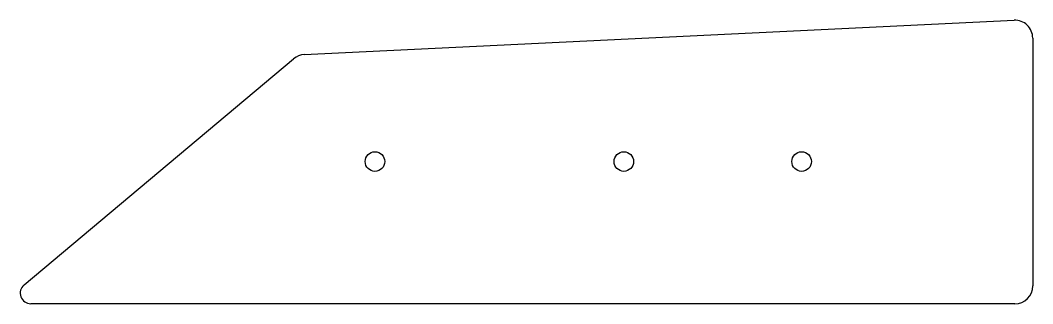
# Model space of a CAD drawing. Header units: millimetres. Extents: x -285 to 0, y 0 to 80.
import ezdxf

# ---------------------------------------------------------------- set-up
doc = ezdxf.new("R2010")
doc.units = ezdxf.units.MM

msp = doc.modelspace()

# ---------------------------------------------------------------- linework, layer by layer
at = {"color": 7, "linetype": 'Continuous', "lineweight": 25}
for p, q in [((-204.9, 70.08), (-5.24, 79.75)), ((0, 74.75), (0, 5)), ((-283.69, 5.3), (-207.87, 68.92)), ((-5, 0), (-281.76, 0))]:
    msp.add_line(p, q, dxfattribs=at)
for centre in [(-185, 40), (-115, 40), (-65, 40)]:
    msp.add_circle(centre, 2.75, dxfattribs=at)
for centre, radius, start, end in [((-5, 74.75), 5, 360, 92.7714), ((-204.65, 65.09), 5, 92.7714, 130), ((-281.76, 3), 3, 130, 270), ((-5, 5), 5, 270, 0)]:
    msp.add_arc(centre, radius, start, end, dxfattribs=at)

doc.saveas('drawing.dxf')
